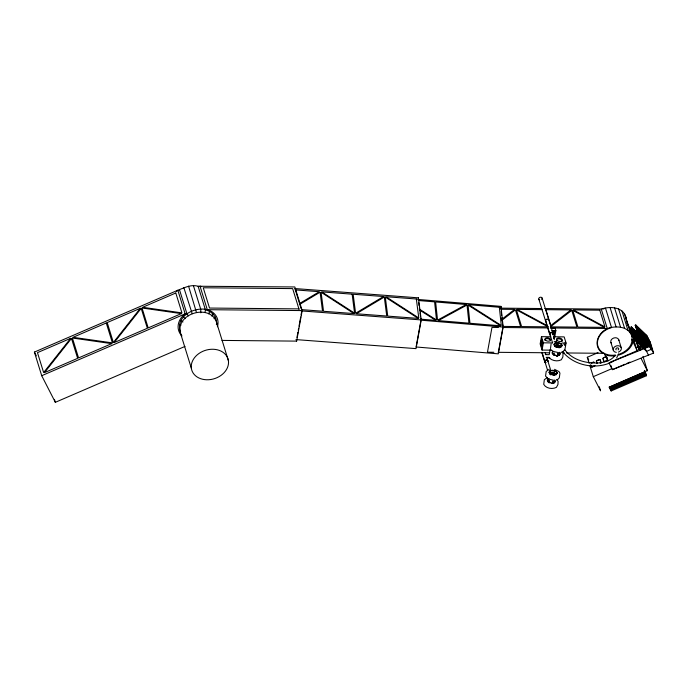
<?xml version="1.0" encoding="UTF-8"?>
<svg xmlns="http://www.w3.org/2000/svg" width="688" height="688" viewBox="0 0 688 688"><rect width="100%" height="100%" fill="white"/><g stroke="black" fill="none" stroke-linecap="round" stroke-linejoin="round"><path stroke-width="1.03" d="M549.058 382.734A2.176 1.247 10.3 0 1 548.886 382.399L549.23 381.53A2.176 1.247 10.3 0 0 548.852 382.064M557.994 355.335L557.701 354.389M222.009 340.414L296.631 341.119L302.187 310.58L207.303 309.695C194.3 306.323 174.709 316.79 180.617 332.055M191.367 368.295L179.852 331.109C178.123 311.888 212.059 303.881 216.901 323.541L228.416 360.727A18.963 14.861 -17.2 0 1 202.435 379.217A18.963 14.861 -17.2 0 1 198.815 353.598A18.963 14.861 -17.2 0 1 228.416 360.727M216.402 324.736C217.761 317.658 212.119 311.286 205.42 309.867L198.11 286.242C190.903 284.135 184.203 287.885 177.839 290.233L34.4 352.084L41.71 375.708L55.341 402.317L185.02 346.399M554.838 375.313L554.881 373.747L552.369 372.853L550.753 373.283L550.735 374.84M553.401 383.018L554.184 382.382L554.184 383.104M555.311 346.675L556.403 345.35L558.269 345.367L560.17 346.692L559.774 347.707M558.329 355.421L559.112 354.776L559.12 355.498M550.486 348.532L551.105 343.862M563.033 353.787L562.87 356.917L561.339 359.772C557.658 361.725 552.825 360.925 549.669 358.31M554.631 379.965L555.242 381.754L554.605 382.502L551.991 383.13L547.88 381.651L547.321 379.853A4.18 2.399 10.3 0 1 547.958 379.097M549.626 374.177L550.142 372.862L552.24 372.328L555.56 373.481L556.007 374.926M554.554 346.571L555.07 345.256L557.177 344.722L560.496 345.875L560.935 347.32M554.021 345.023L554.7 343.346L555.852 342.848L560.324 343.321L561.425 344.095L561.976 345.858L560.213 347.122L558.768 347.277L560.238 347.225M555.207 380.842L554.571 382.485L552.017 383.096M550.434 382.906L547.347 380.739L547.992 379.114L549.11 378.632M204.998 312.447L205.42 309.867M296.958 337.473L297.895 332.347M298.265 330.3L298.635 328.245M299.013 326.198L300.69 316.979M301.06 314.923L301.808 310.83M418.012 299.891L418.381 297.835L295.126 288.573M416.094 346.984L420.97 320.187L420.703 318.123M418.381 297.835L421.228 319.937L416.008 348.627L295.969 339.605M500.606 308.439L500.984 306.375L417.977 299.452M498.396 352.127L502.911 327.316L502.575 324.117M500.984 306.375L503.169 327.049L498.293 353.847L416.352 347.01M550.753 336.759L541.465 336.673L540.149 343.914L542.058 350.072L551.346 350.158M542.058 350.072L543.374 342.83L541.465 336.673M550.176 349.401L549.213 354.664L545.326 354.63M552.825 334.798L553.591 330.584M553.479 338.565L554.82 331.203L551.905 331.177M554.21 339.674L555.852 330.653L555.01 327.935L551.148 327.892M564.762 350.287L566.078 343.045L564.169 336.888L553.849 336.785M544.681 308.559L601.26 309.084C609.903 306.151 622.803 306.719 625.908 317.082C627.525 326.757 636.563 338.032 629.236 347.371C626.381 350.88 622.442 353.288 618.125 354.569M558.269 345.367L558.432 344.886M553.341 372.973L553.505 372.492M208.739 313.857L209.591 311.432M644.544 370.746L645.49 373.808L644.733 374.281L611.168 388.746L610.161 389.038L610.686 387.791L609.671 388.084L610.196 386.837L644.51 371.898M611.168 388.746L610.652 389.993L645.224 375.235L645.98 374.762L644.716 370.677M645.206 371.632L646.471 375.717L611.142 390.956L611.658 389.709M616.603 358.018L618.581 353.933M211.775 316.067L212.97 313.891M214.045 318.725L215.327 317.082M561.391 346.726L562.027 345.066L560.359 343.398L557.314 342.676L554.777 343.303L554.141 344.052L554.691 345.823L557.228 347.096M564.255 350.183L563.171 351.499L561.202 352.351M559.146 345.677L559.593 345.264M554.21 373.283L554.657 372.87M176.472 291.454L177.839 290.233L185.149 313.848L182.415 316.299A20.193 15.824 -17.2 0 0 181.967 335.942M614.375 356.272C610.91 360.495 605.715 361.845 600.082 362.86M501.509 319.533L514.624 309.385L500.847 309.256M501.509 320.617L515.432 309.841L520.61 326.576L502.601 326.404M299.504 303.563L319.335 291.703L295.229 289.889M299.332 304.603L320.083 292.202L322.534 311.208L301.55 309.634M556.583 345.522L555.629 346.21L555.921 347.156M551.656 373.128L550.701 373.816L550.993 374.762M558.88 347.836L559.473 347.552M553.952 375.442L554.545 375.158M612.397 361.785C596.453 370.006 574.239 365.939 562.853 351.895M549.222 369.301L546.169 371.468L545.558 376.138L548.474 379.045L553.72 380.266M547.399 377.506L544.346 379.673L543.726 384.351C546.1 388.557 552.326 389.468 556.403 387.378L557.942 384.523L558.097 381.384L557.091 379.828M557.263 356.186L557.951 355.885M556.274 379.957L558.243 379.105L559.327 377.789L559.937 373.111L558.931 371.554L554.519 369.318M41.71 375.708L185.149 313.848L186.895 313.651L188.366 315.852M554.158 353.013L553.255 353.4L553.874 353.787M642.566 337.774L631.378 326.886L630.741 327.161L634.061 337.868L639.126 335.684L635.807 324.977L635.179 325.243L638.954 336.518M631.059 328.185L631.696 327.909M635.497 326.275L636.125 326M633.897 336.423L631.464 328.572L633.493 330.498L634.13 330.223L635.944 336.114M636.572 327.299L637.922 328.589L638.559 328.314L641.612 338.169L636.546 340.354L635.824 338.943L636.142 339.967L641.207 337.782L638.326 328.967L640.356 330.894L643.091 339.726M634.577 331.521L635.927 332.811L636.555 332.536L637.776 336.458M640.356 330.894L640.992 330.627L644.037 340.483L638.971 342.667L638.249 341.257L638.567 342.28L644.131 339.838L644.854 341.248L639.788 343.432L639.066 342.022L639.384 343.054L644.45 340.87L641.397 331.014L640.76 331.281L643.194 339.132M636.933 335.159L636.331 333.198L636.959 332.923L638.309 334.205M640.76 331.281L642.79 333.207L643.418 332.94L646.471 342.796L641.405 344.98L640.683 343.57L641.001 344.593L646.066 342.409L645.748 341.377L646.471 342.796M589.186 363.393L587.294 357.27L598.061 352.626M638.636 335.486L639.393 335.237L641.422 337.163L642.024 339.124M645.017 339.485L643.194 333.594L643.83 333.319L647.064 336.406L649.833 341.807L652.568 350.639L649.799 345.238L650.117 346.262L609.912 362.464M639.582 336.243L638.86 334.832L633.794 337.017L634.517 338.427L639.582 336.243L636.529 326.387M634.517 338.427L634.198 337.404L634.921 338.814L639.986 336.63L639.668 335.598L640.39 337.017L635.325 339.201L635.007 338.169M631.378 326.886L635.729 339.58L641.293 337.146L642.248 339.072M643.194 333.594L645.215 335.52L645.851 335.245L648.904 345.101L647.374 342.925L647.692 343.948L642.618 346.133L641.895 344.722L642.214 345.746L647.279 343.561L646.961 342.538L647.692 343.948M635.987 340.018L634.087 340.844L634.336 341.325M646.118 335.649L646.754 335.374L650.229 342.177L653.6 353.056L612.415 369.654L608.932 362.86M636.546 340.354L636.228 339.33L636.95 340.741L642.635 338.315L641.827 337.55M647.064 336.406L646.436 336.681L649.197 342.082L651.631 349.925M642.824 339.322L642.102 337.911L642.42 338.943L637.355 341.128L637.036 340.096L637.759 341.506L642.824 339.322L642.506 338.298L644.037 340.483M549.23 380.619L548.327 381.006L549.66 381.1M591.164 363.049L593.039 362.249A1.109 0.679 -27.1 0 1 594.251 362.464M591.216 363.187L593.073 362.387A0.886 0.55 -27.1 0 1 594.045 362.559M644.854 341.248L644.536 340.225L645.258 341.635L640.193 343.819L639.874 342.796L640.597 344.206L645.662 342.022L645.344 340.999L646.066 342.409M552.12 383.594L553.066 382.941L552.774 381.995M637.32 347.156L641.947 345.161M646.574 343.157L649.833 341.807M641.405 344.98L641.087 343.948L641.809 345.359L646.875 343.174L643.83 333.319M640.365 350.338L639.453 347.397L642.351 346.15M640.313 349.839L639.702 347.879L642.601 346.632M646.256 335.632L649.309 345.488L648.586 344.077L643.031 346.52L642.712 345.496L643.435 346.907L647.657 345.084M648.354 344.74L648.99 344.464L650.117 346.262M643.435 346.907L643.117 345.875L643.839 347.294L648.062 345.471M610.884 362.017L637.14 350.699L632.048 333.929L635.076 339.855L646.548 351.362L651.613 349.177L653.6 353.056M643.839 347.294L643.521 346.262L644.243 347.672L648.672 345.763M644.243 347.672L643.925 346.649L644.647 348.059L648.87 346.236M599.291 386.768L600.555 390.844L593.297 376.671L611.899 368.648L610.953 365.586M612.415 369.654L625.057 364.201M626.966 363.384L629.924 362.103M609.104 387.163L647.365 370.669L642.936 356.367M609.671 388.084L645 372.853L644.372 370.806M559.808 346.141L560.496 345.875M554.881 373.747L555.56 373.481M553.057 381.917L553.737 381.659L552.834 381.049M609.181 387.129L610.196 386.837M631.911 336.484C628.806 326.121 615.915 325.553 607.263 328.494L550.692 327.961M615.407 355.008C610.652 355.877 605.569 354.707 601.682 351.817A17.699 13.872 -17.2 0 1 611.529 327.6L605.526 308.198A17.699 13.872 -17.2 0 0 602.886 309.093M558.716 347.259L561.761 345.918A3.672 2.107 10.3 0 0 560.204 343.493L557.357 342.856L554.915 343.475A3.672 2.107 10.3 0 0 554.846 345.883L557.237 347.079M560.17 346.692L560.961 346.606M555.242 374.298L556.033 374.203M554.15 341.695L556.704 341.411M555.362 355.3L552.275 353.133L552.92 351.516A4.18 2.399 10.3 0 0 552.249 352.247L552.215 353.133C553.668 355.73 558.174 356.427 560.17 354.148L559.611 352.342M556.927 355.524L559.533 354.905L560.135 353.236L559.559 352.368M198.11 286.242L294.868 286.965L302.187 310.58M556.308 356.049L557.048 355.988M600.228 362.851C587.285 363.814 573.035 360.598 565.003 350.037M500.916 308.147L541.482 308.534M542.049 309.634L516.963 309.402L546.96 325.493M298.927 308.886L209.53 308.052L203.252 287.773L292.649 288.607L299.117 309.505M498.379 327.471L491.972 327.411L487.465 352.222L493.872 352.282M502.653 327.514L547.485 327.935M551.062 328.451L553.978 328.477M551.991 330.618L555.852 330.653M543.374 342.83L552.662 342.916M561.95 343.002L566.078 343.045M498.138 352.316L549.377 352.798M562.191 352.918L564.323 352.935M566.456 352.961L604.15 353.314L607.986 361.011M546.169 357.347L549.084 357.373M547.02 357.915L549.918 357.941M301.189 310.907L421.228 319.937M418.76 300.544L434.592 301.869L436.51 320.023L419.345 309.093M421.056 319.18L435.857 320.41L419.568 310.039M421.228 320.212L503.169 327.049M552.266 374.805L556.463 374.332L557.091 372.672C555.758 370.221 552.197 369.68 549.85 370.909L549.205 372.535C550.615 375.089 555.173 375.863 557.048 373.464L556.497 371.692L555.431 371.004L550.916 370.454L549.772 370.952L549.093 372.629L550.796 374.272M558.647 352.66L553.401 351.439L551.501 350.097M557.366 345.436L559.826 346.692M552.43 373.042L554.898 374.289M552.765 354.002L553.505 354.793M547.829 381.608L548.568 382.399M555.732 346.675L557.194 347.199M554.58 345.858L555.328 346.133M549.643 373.464L550.4 373.73M201.618 286.69L199.993 286.079L207.303 309.695L210.554 310.916A20.193 15.824 -17.2 0 1 217.399 326.783M643.753 372.363L645.49 373.808L610.161 389.038L609.534 387M644.733 374.281L645.98 374.762L610.652 389.993L609.706 386.931M646.471 375.717L645.224 375.235L644.613 373.274M179.534 324.392L181.013 325.132M557.77 353.443L558.673 354.053L557.323 353.856M555.07 345.256L555.689 345.677M550.142 372.862L550.753 373.283M180.884 320.453L182.965 321.958M635.807 324.977L646.754 335.374M635.179 325.243L638.559 328.314M640.992 330.627L638.963 328.701L642.016 338.556M641.397 331.014L643.418 332.94M636.581 332.708L632.1 328.296L635.153 338.152M636.331 333.198L637.681 334.48M638.756 335.503L640.115 336.793M651.613 349.177L640.141 337.67L639.126 335.684M183.395 316.79L185.218 318.664M555.973 344.869L556.403 345.35M551.045 372.466L551.475 372.956M563.859 343.948L564.874 345.514M554.115 355.266L554.167 353.924A2.176 1.247 10.3 0 0 554.296 355.438M548.886 382.399L549.187 382.872M647.038 337.455L649.352 341.962L650.874 346.89M646.557 342.151L647.279 343.561M646.152 341.764L646.875 343.174M644.94 340.612L645.662 342.022M644.45 340.87L643.727 339.451L638.163 341.893L637.845 340.87L638.567 342.28M641.698 337.524L642.42 338.943M640.889 336.759L641.612 338.169M641.207 337.782L640.072 335.985L640.39 337.017M639.264 335.219L639.986 336.63M644.733 347.423L644.983 347.904M648.535 355.24L644.329 347.036L644.647 348.059M642.214 345.746L641.491 344.335L641.809 345.359M636.142 339.967L635.411 338.556L635.729 339.58M639.453 347.397L639.702 347.879M626.871 322.982L634.112 337.12M635.566 339.949L640.39 349.375M635.136 340.904L633.399 337.507L634.37 340.637M637.38 351.181L631.928 339.313M641.096 358.431L647.365 370.669M587.294 357.27L588.747 360.108M34.4 352.084L36.344 355.885M192.184 313.702L183.842 287.636M179.852 331.109L181.021 334.807M645.929 336.888L647.752 342.779M645.215 335.52L647.95 344.353M642.79 333.207L645.525 342.039M637.922 328.589L640.356 336.432M639.393 335.237L640.003 337.197M642.128 344.06L642.446 345.092M642.007 345.264L642.91 348.205L638.954 349.908L636.219 341.085L638.903 349.418M635.901 326.662L638.326 334.506M640.279 343.183L640.597 344.206M636.959 332.923L637.871 335.864M635.927 332.811L636.839 335.753M634.534 330.61L636.357 336.492M637.441 340.483L637.759 341.506M634.198 331.865L635.42 335.787M636.632 339.709L636.95 340.741M633.493 330.498L635.316 336.38M634.603 337.782L634.921 338.814M624.472 313.754L630.475 333.155M621.969 310.959L627.972 330.36M618.572 308.895L624.575 328.296M614.504 307.708L620.516 327.11M610.058 307.467L616.061 326.869M618.744 339.726L621.212 347.681M601.26 309.084L607.263 328.494A18.894 14.809 -17.2 0 0 602.757 353.297M610.91 342.452L613.369 350.407M606.833 357.038L607.642 359.643A1.109 0.679 -27.1 0 1 606.833 360.736L604.967 361.544A1.109 0.679 -27.1 0 1 603.754 361.329L602.946 358.715A1.109 0.679 -27.1 0 1 603.754 357.622L605.621 356.823A1.109 0.679 -27.1 0 1 606.506 356.737M606.635 357.132L607.435 359.729A0.886 0.55 -27.1 0 1 606.79 360.607L604.933 361.406A0.886 0.55 -27.1 0 1 603.952 361.234L603.152 358.637A0.886 0.55 -27.1 0 1 603.797 357.751L605.655 356.952A0.886 0.55 -27.1 0 1 606.446 356.917M610.196 387.886L611.142 390.956M597.115 363.204L596.582 361.467A0.886 0.55 -27.1 0 1 597.227 360.589L599.085 359.79A0.886 0.55 -27.1 0 1 600.065 359.962L600.865 362.567A0.886 0.55 -27.1 0 1 600.796 362.954M596.909 363.29L596.376 361.553A1.109 0.679 -27.1 0 1 597.184 360.46L599.05 359.652A1.109 0.679 -27.1 0 1 600.263 359.876L601.071 362.481A1.109 0.679 -27.1 0 1 600.985 362.972M590.829 364.924L591.37 366.661A0.886 0.55 -27.1 0 0 592.342 366.842L594.2 366.042A0.886 0.55 -27.1 0 0 594.724 365.638M590.631 365.018L591.164 366.756A1.109 0.679 -27.1 0 0 592.377 366.971L594.251 366.171A1.109 0.679 -27.1 0 0 594.905 365.663M589.822 365.44L593.297 376.671M542.101 298.05L553.023 333.353M545.713 320.72L552.55 342.787M538.824 299.16L549.746 334.463M545.223 352.505L545.851 354.509M546.779 357.519L550.503 369.559M542.032 352.342L547.614 370.393M541.92 352.763L544.733 361.836M294.911 288.556L301.181 308.8M296.304 340.061L296.631 341.119M193.431 285.683L200.75 309.299L200.819 312.825M188.572 286.156L196.433 312.369M179.585 290.026L186.895 313.651M54.421 399.367L55.341 402.317M632.186 340.13L632.874 342.383A18.894 14.809 -17.2 0 1 618.813 355.06M557.177 344.722L557.306 345.247M552.24 372.328L552.369 372.853M418.7 302.591L419.104 305.696M419.37 307.768L419.766 310.873M420.033 312.945L420.437 316.05M501.217 311.303L501.672 315.577M501.896 317.71L502.343 321.975M625.908 317.082L626.037 318.905M615.889 355.713A18.894 14.809 -17.2 0 1 604.675 354.544M565.201 342.237A3.371 0.791 -89.5 0 1 565.252 343.08M565.252 343.966A3.371 0.791 -89.5 0 1 565.192 344.817M542.454 346.528A3.371 0.791 -89.5 0 1 541.981 343.45A3.371 0.791 -89.5 0 1 542.479 340.293M556.618 340.999A2.941 1.694 10.3 0 1 559.077 338.84A2.941 1.694 10.3 0 1 561.993 341.463M544.896 340.302A2.855 1.643 10.3 0 1 547.51 338.651A2.855 1.643 10.3 0 1 550.486 340.792M545.876 362.731A1.729 1.359 -17.2 0 1 544.776 361.123A1.729 1.359 -17.2 0 1 546.908 359.987A1.729 1.359 -17.2 0 1 548.018 361.596M545.945 362.55A1.505 1.178 -17.2 0 1 544.991 361.157A1.505 1.178 -17.2 0 1 546.84 360.168A1.505 1.178 -17.2 0 1 547.803 361.561M553.032 383.078A2.176 1.247 10.3 0 1 552.404 383.543M552.937 382.107A2.176 1.247 10.3 0 1 553.143 382.769M550.555 335.202A1.729 1.359 -17.2 0 1 549.901 333.396A1.729 1.359 -17.2 0 1 552.223 332.614A1.729 1.359 -17.2 0 1 552.868 334.42M550.649 335.03A1.505 1.178 -17.2 0 1 550.039 333.542A1.505 1.178 -17.2 0 1 551.914 332.734A1.505 1.178 -17.2 0 1 552.782 334.119M538.996 299.478A1.729 1.359 -17.2 0 1 539.469 297.594A1.729 1.359 -17.2 0 1 541.748 297.569A1.729 1.359 -17.2 0 1 541.671 299.435M539.624 299.908A1.729 1.359 -17.2 0 1 539.272 299.727M545.851 321.004A1.505 1.178 -17.2 0 1 545.919 319.8M546.169 319.533A1.505 1.178 -17.2 0 1 547.614 319.112M547.958 319.206A1.505 1.178 -17.2 0 1 548.474 319.61M557.332 355.945A2.176 1.247 10.3 0 1 556.859 356.066M557.555 354.182A2.176 1.247 10.3 0 1 557.959 355.472M611.331 343.192A4.154 3.251 -17.2 0 1 613.696 338.032A4.154 3.251 -17.2 0 1 618.908 340.56M616.31 352.368A4.154 3.251 -17.2 0 1 613.902 347.578A4.154 3.251 -17.2 0 1 620.585 346.718A4.154 3.251 -17.2 0 1 618.426 352.093M616.147 349.857A1.445 1.127 -17.2 0 1 616.448 348.214A1.445 1.127 -17.2 0 1 618.426 348.231A1.445 1.127 -17.2 0 1 618.134 349.874M552.146 374.109L553.479 374.444L552.146 374.109M557.074 346.503L558.415 346.838L557.074 346.503M70.623 338.35L43.636 372.552L37.47 352.643L70.623 338.35M71.475 338.419L44.479 372.638L77.641 358.336L71.475 338.419M140.343 308.276L113.365 342.486L107.199 322.577L140.343 308.276M141.195 308.353L114.199 342.572L147.361 328.271L141.195 308.353M556.833 373.515L553.788 374.865L549.918 373.489A3.672 2.107 10.3 0 1 549.979 371.081L552.421 370.462L555.276 371.099A3.672 2.107 10.3 0 1 556.833 373.515M570.954 309.91L550.77 325.527L545.868 309.677L570.954 309.91M571.762 310.365L550.46 326.852L576.94 327.101L571.762 310.365M383.551 296.528L355.593 313.238L353.15 294.249L383.551 296.528M384.3 297.027L356.315 313.754L386.751 316.033L384.3 297.027M466.232 304.509L437.551 320.118L435.633 301.955L466.232 304.509M467.032 304.99L438.308 320.617L468.949 323.171L467.032 304.99M106.262 322.982L73.014 337.318L112.419 342.891L106.262 322.982M175.793 292.993L142.64 307.287L181.95 312.902L175.793 292.993M111.731 343.639L78.57 357.932L72.403 338.014L111.731 343.639M181.357 313.608L148.195 327.909L142.029 307.992L181.357 313.608M550.873 373.403L549.97 373.79L551.329 373.756L550.873 373.403M599.79 310.176L573.285 309.927L604.976 326.92L599.79 310.176M548.095 326.826L521.616 326.585L516.439 309.849L548.095 326.826M604.425 327.359L577.946 327.11L572.76 310.383L604.425 327.359M352.127 294.172L321.726 291.884L354.578 313.16L352.127 294.172M416.335 298.996L385.934 296.709L418.786 317.985L416.335 298.996M353.967 313.573L323.541 311.286L321.09 292.271L353.967 313.573M418.184 318.398L387.748 316.11L385.297 297.104L418.184 318.398M499.35 307.269L468.752 304.715L501.268 325.433L499.35 307.269M500.615 325.82L469.964 323.257L468.046 305.068L500.615 325.82M542.376 345.376A3.371 0.791 -89.5 0 0 541.877 340.018A3.371 0.791 -89.5 0 0 541.026 344.722A3.371 0.791 -89.5 0 0 542.376 345.376M557.185 340.586A2.941 1.694 10.3 0 0 562.139 340.629A2.941 1.694 10.3 0 0 558.854 337.989A2.941 1.694 10.3 0 0 557.185 340.586M545.679 340.319A2.855 1.643 10.3 0 0 550.486 340.362A2.855 1.643 10.3 0 0 547.295 337.799A2.855 1.643 10.3 0 0 545.679 340.319"/></g></svg>
